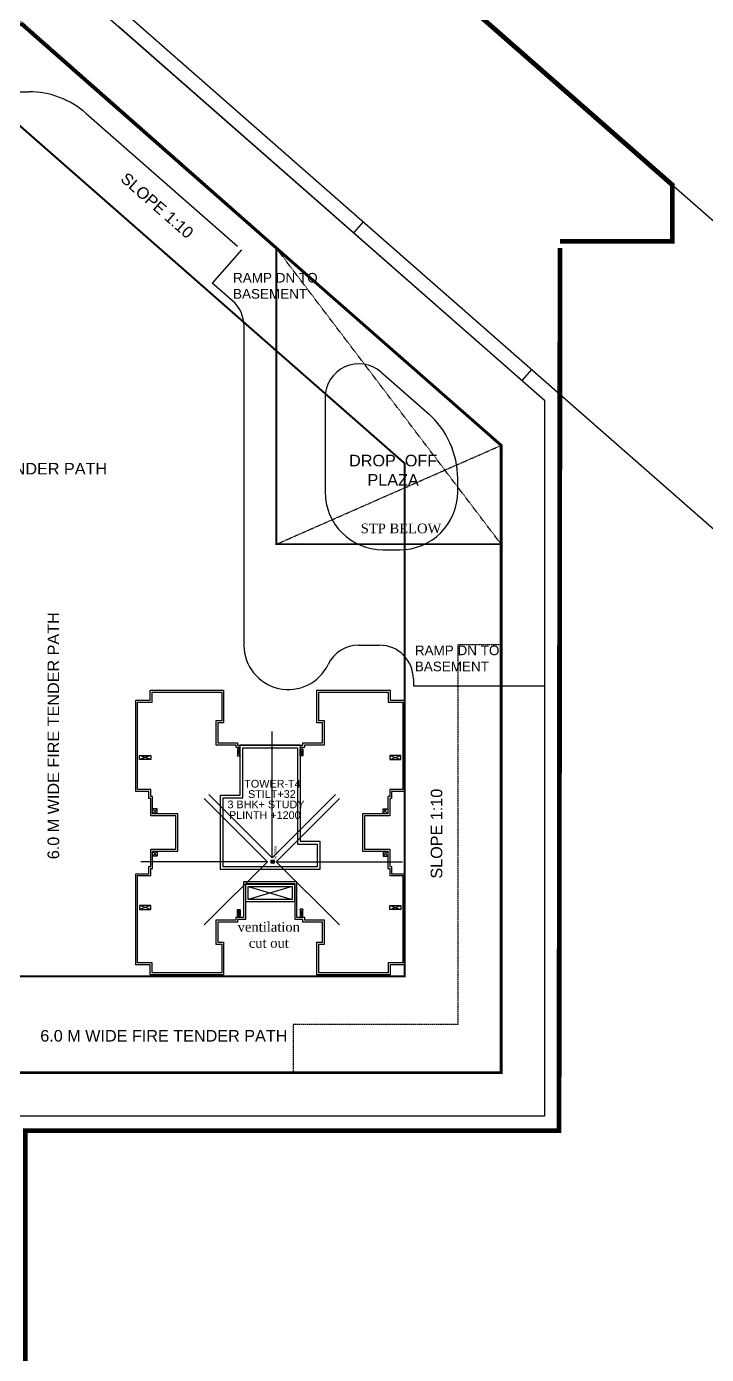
# Model space of a CAD drawing. Header units: millimetres. Extents: x 2061841 to 105821645, y -77612 to 48520811.
# Drawn here: x 105797761 to 105799373, y 48458273 to 48461424 of the extents above; entities that cross this region are included whole.
import ezdxf

# ---------------------------------------------------------------- set-up
doc = ezdxf.new("R2010")
doc.units = ezdxf.units.MM
doc.header["$LTSCALE"] = 10
doc.header["$MEASUREMENT"] = 0
for name, pattern in [('CENTER', [2, 1.25, -0.25, 0.25, -0.25]), ('DASHDOT', [1, 0.5, -0.25, 0, -0.25]), ('HIDDEN', [0.375, 0.25, -0.125])]:
    doc.linetypes.add(name, pattern=pattern)
for name, color, linetype in [('A-ANNO-TEXT', 150, 'Continuous'), ('AC-BLDG', 3, 'Continuous'), ('AC-GRND', 1, 'Continuous'), ('S-OPENING', 6, 'Continuous'), ('SHEET-TEXT', 7, 'Continuous')]:
    doc.layers.add(name, color=color, linetype=linetype)
doc.styles.add('Century', font='swiss.ttf')
doc.styles.add('SS Plan Text', font='calibri.ttf')
doc.styles.add('Text 100', font='romans.shx', dxfattribs={"width": 0.7, "height": 100})
doc.styles.add('Times', font='times.ttf')
doc.dimstyles.new('SCALE 100', dxfattribs={"dimtxt": 100, "dimasz": 75, "dimexe": 50, "dimexo": 50, "dimgap": 40, "dimtad": 1, "dimdec": 0, "dimzin": 1, "dimdsep": 46, "dimtxsty": 'Text 100', "dimblk": 'OBLIQUE', "dimcen": 1, "dimclrd": 3, "dimclre": 3, "dimclrt": 2, "dimadec": 0, "dimazin": 0, "dimtfac": 1, "dimtdec": 0, "dimtofl": 0, "dimtmove": 1, "dimatfit": 3, "dimldrblk": 'OPEN90', "dimfxl": 1, "dimtolj": 1, "dimtzin": 0, "dimarcsym": 0})

# ---------------------------------------------------------------- blocks, each defined once
blk = doc.blocks.new('_Oblique')
at = {"color": 0, "linetype": 'ByBlock', "lineweight": -2}
blk.add_line((-0.5, -0.5), (0.5, 0.5), dxfattribs=at)
blk = doc.blocks.new('_Open90')
at = {"color": 0, "linetype": 'ByBlock', "lineweight": -2}
for p, q in [((-0.5, 0.5), (0, 0)), ((0, 0), (-1, 0)), ((0, 0), (-0.5, -0.5))]:
    blk.add_line(p, q, dxfattribs=at)
blk = doc.blocks.new('A$C3f9037b2')
at = {"layer": 'AC-BLDG', "color": 1, "linetype": 'HIDDEN'}
for p, q in [((146543, -120228), (123250, -89530)), ((123250, -120228), (146543, -109977))]:
    blk.add_line(p, q, dxfattribs=at)
at = {"layer": 'AC-BLDG', "color": 1, "linetype": 'HIDDEN', "const_width": 200}
blk.add_lwpolyline([(123250, -89530), (146543, -109977), (146543, -120228), (123250, -120228), (123250, -89530)], dxfattribs=at)
at = {"layer": 'A-ANNO-TEXT', "insert": (131996, -118089), "char_height": 1000, "width": 9182.53, "attachment_point": 1, "style": 'Times'}
blk.add_mtext('STP BELOW', dxfattribs=at)
blk = doc.blocks.new('A$C82ecaa04')
at = {"layer": 'AC-GRND', "color": 2, "linetype": 'HIDDEN', "ltscale": 5}
blk.add_lwpolyline([(36173, -285933), (36173, -51647), (12900, -51647, -0.4142136), (8700, -47447), (8700, -46249), (8700, -38373), (6000, -38373), (6000, -27750), (6000, -24542), (8700, -24542), (8700, -6000), (28097, -6000), (52671, -27575), (52671, -54347), (52671, -66347), (96841, -66047), (146543, -109977), (146544, -130680), (142044, -130680), (142044, -170041), (125008, -170041), (125008, -175041), (91225, -175041), (91225, -240684)], format="xyb", dxfattribs=at)
blk = doc.blocks.new('TOWER-A TYPICAL FLOOR FRAMING PLAN N')
at = {"layer": 'SHEET-TEXT'}
h = blk.add_hatch(color=256, dxfattribs=at)
edge = h.paths.add_edge_path()
edge.add_arc((103035343.6, 48557457.3), 0.801, 182.4872, 272.4872)
edge.add_ellipse((103035343.6, 48557457.3), major_axis=(-0.59, 0.541), ratio=1, start_angle=135, end_angle=212.2175)
edge.add_arc((103035344, 48557457.1), 0.392, 355.5416, 512.837)
edge.add_arc((103035343.2, 48557457.5), 0.503, 218.5754, 334.9907, ccw=False)
at = {"layer": 'SHEET-TEXT', "ltscale": 51}
for p, q in [((103033130.5, 48561107.5, 101.1), (103036608.2, 48558054.6, 101.1)), ((103033962.9, 48561107.5, 101.1), (103036970.5, 48558467.3, 101.1))]:
    blk.add_line(p, q, dxfattribs=at)
at = {"layer": 'SHEET-TEXT', "color": 8}
for p, q in [((103034979, 48559439.2, 101.1), (103035988.6, 48558552.9, 101.1)), ((103034170.3, 48559284.4, 101.1), (103034765.5, 48559284.4, 101.1)), ((103034901.4, 48559233.2, 101.1), (103035260.4, 48558918.1, 101.1)), ((103035558.7, 48558975.9, 101.1), (103035536, 48558950.1, 101.1)), ((103035269.9, 48558909.7, 101.1), (103035200.5, 48558830.6, 101.1)), ((103035248.6, 48558788.4, 101.1), (103035200.5, 48558830.6, 101.1)), ((103035275.9, 48557971, 101.1), (103035275.9, 48558728.2, 101.1)), ((103035601, 48558619, 101.1), (103035715.4, 48558518.6, 101.1)), ((103035957.7, 48558625.6, 101.1), (103035935.1, 48558599.8, 101.1)), ((103035468.1, 48558558.8, 101.1), (103035468.1, 48558334.8, 101.1)), ((103035988.6, 48558552.9, 101.1), (103035988.6, 48557874.3, 101.1)), ((103035782.6, 48558334.8, 101.1), (103035782.6, 48558366.4, 101.1)), ((103035605.4, 48558197.5, 101.1), (103035645.3, 48558197.5, 101.1)), ((103035547.6, 48557971, 101.1), (103035597.3, 48557971, 101.1)), ((103035677.4, 48557890.9, 101.1), (103035677.4, 48557874.3, 101.1)), ((103035677.4, 48557874.3, 101.1), (103035885.6, 48557874.3, 101.1)), ((103035885.6, 48557874.3, 101.1), (103035988.6, 48557874.3, 101.1))]:
    blk.add_line(p, q, dxfattribs=at)
at = {"layer": 'SHEET-TEXT', "ltscale": 0.5}
for p, q in [((103035057.9, 48557836.1, 101.1), (103035057.9, 48557859.5, 101.1)), ((103035057.9, 48557859.5, 101.1), (103035222.9, 48557859.5, 101.1)), ((103035222.9, 48557859.5, 101.1), (103035222.9, 48557791.5, 101.1)), ((103035452.9, 48557791.5, 101.1), (103035452.9, 48557859.5, 101.1)), ((103035452.9, 48557859.5, 101.1), (103035617.9, 48557859.5, 101.1)), ((103035617.9, 48557859.5, 101.1), (103035617.9, 48557836.1, 101.1)), ((103035023.6, 48557628.9, 101.1), (103035023.6, 48557836.1, 101.1)), ((103035023.6, 48557836.1, 101.1), (103035057.9, 48557836.1, 101.1)), ((103035617.9, 48557836.1, 101.1), (103035652.2, 48557836.1, 101.1)), ((103035652.2, 48557836.1, 101.1), (103035652.2, 48557628.9, 101.1)), ((103035222.9, 48557791.5, 101.1), (103035209.2, 48557791.5, 101.1)), ((103035209.2, 48557791.5, 101.1), (103035209.2, 48557734.7, 101.1)), ((103035466.6, 48557791.5, 101.1), (103035452.9, 48557791.5, 101.1)), ((103035466.6, 48557734.7, 101.1), (103035466.6, 48557791.5, 101.1)), ((103035209.2, 48557734.7, 101.1), (103035256.1, 48557734.7, 101.1)), ((103035256.1, 48557734.7, 101.1), (103035256.1, 48557728.9, 101.1)), ((103035256.1, 48557728.9, 101.1), (103035266.4, 48557728.9, 101.1)), ((103035409.4, 48557728.9, 101.1), (103035419.7, 48557728.9, 101.1)), ((103035419.7, 48557728.9, 101.1), (103035419.7, 48557734.7, 101.1)), ((103035419.7, 48557734.7, 101.1), (103035466.6, 48557734.7, 101.1)), ((103035054.5, 48557628.9, 101.1), (103035023.6, 48557628.9, 101.1)), ((103035054.5, 48557611.7, 101.1), (103035054.5, 48557628.9, 101.1)), ((103035059.1, 48557611.7, 101.1), (103035054.5, 48557611.7, 101.1)), ((103035059.1, 48557571.1, 101.1), (103035059.1, 48557611.7, 101.1)), ((103035621.3, 48557611.7, 101.1), (103035616.7, 48557611.7, 101.1)), ((103035616.7, 48557611.7, 101.1), (103035616.7, 48557571.1, 101.1)), ((103035652.2, 48557628.9, 101.1), (103035621.3, 48557628.9, 101.1)), ((103035621.3, 48557628.9, 101.1), (103035621.3, 48557611.7, 101.1)), ((103035118.8, 48557571.1, 101.1), (103035059.1, 48557571.1, 101.1)), ((103035118.8, 48557526.6, 101.1), (103035118.8, 48557571.1, 101.1)), ((103035616.7, 48557571.1, 101.1), (103035557, 48557571.1, 101.1)), ((103035557, 48557571.1, 101.1), (103035557, 48557526.6, 101.1)), ((103035118.8, 48557482.1, 101.1), (103035118.8, 48557526.6, 101.1)), ((103035557, 48557526.6, 101.1), (103035557, 48557482.1, 101.1)), ((103035059.1, 48557441.5, 101.1), (103035059.1, 48557482.1, 101.1)), ((103035059.1, 48557482.1, 101.1), (103035118.8, 48557482.1, 101.1)), ((103035557, 48557482.1, 101.1), (103035616.7, 48557482.1, 101.1)), ((103035616.7, 48557482.1, 101.1), (103035616.7, 48557441.5, 101.1)), ((103035054.5, 48557424.3, 101.1), (103035054.5, 48557441.5, 101.1)), ((103035054.5, 48557441.5, 101.1), (103035059.1, 48557441.5, 101.1)), ((103035616.7, 48557441.5, 101.1), (103035621.3, 48557441.5, 101.1)), ((103035621.3, 48557441.5, 101.1), (103035621.3, 48557424.3, 101.1)), ((103035023.6, 48557217.1, 101.1), (103035023.6, 48557424.3, 101.1)), ((103035023.6, 48557424.3, 101.1), (103035054.5, 48557424.3, 101.1)), ((103035401.4, 48557409.4, 101.1), (103035274.4, 48557409.4, 101.1)), ((103035274.4, 48557409.4, 101.1), (103035274.4, 48557324.9, 101.1)), ((103035401.4, 48557324.9, 101.1), (103035401.4, 48557409.4, 101.1)), ((103035621.3, 48557424.3, 101.1), (103035652.2, 48557424.3, 101.1)), ((103035652.2, 48557424.3, 101.1), (103035652.2, 48557217.1, 101.1)), ((103035256.1, 48557318.5, 101.1), (103035209.2, 48557318.5, 101.1)), ((103035209.2, 48557318.5, 101.1), (103035209.2, 48557261.7, 101.1)), ((103035274.4, 48557324.9, 101.1), (103035256.1, 48557324.9, 101.1)), ((103035256.1, 48557324.9, 101.1), (103035256.1, 48557318.5, 101.1)), ((103035419.7, 48557324.9, 101.1), (103035401.4, 48557324.9, 101.1)), ((103035419.7, 48557318.5, 101.1), (103035419.7, 48557324.9, 101.1)), ((103035466.6, 48557318.5, 101.1), (103035419.7, 48557318.5, 101.1)), ((103035466.6, 48557261.7, 101.1), (103035466.6, 48557318.5, 101.1)), ((103035209.2, 48557261.7, 101.1), (103035222.9, 48557261.7, 101.1)), ((103035222.9, 48557261.7, 101.1), (103035222.9, 48557193.7, 101.1)), ((103035452.9, 48557193.7, 101.1), (103035452.9, 48557261.7, 101.1)), ((103035452.9, 48557261.7, 101.1), (103035466.6, 48557261.7, 101.1)), ((103035057.9, 48557217.1, 101.1), (103035023.6, 48557217.1, 101.1)), ((103035057.9, 48557193.7, 101.1), (103035057.9, 48557217.1, 101.1)), ((103035222.9, 48557193.7, 101.1), (103035057.9, 48557193.7, 101.1)), ((103035617.9, 48557193.7, 101.1), (103035452.9, 48557193.7, 101.1)), ((103035652.2, 48557217.1, 101.1), (103035617.9, 48557217.1, 101.1)), ((103035617.9, 48557217.1, 101.1), (103035617.9, 48557193.7, 101.1))]:
    blk.add_line(p, q, dxfattribs=at)
at = {"layer": 'SHEET-TEXT', "ltscale": 3500}
for p, q in [((103035260.7, 48557725.4, 101.1), (103035266.4, 48557708.9, 101.1)), ((103035260.7, 48557708.9, 101.1), (103035266.4, 48557725.4, 101.1)), ((103035415.1, 48557725.4, 101.1), (103035409.4, 48557708.9, 101.1)), ((103035415.1, 48557708.9, 101.1), (103035409.4, 48557725.4, 101.1)), ((103035054.5, 48557699.9, 101.1), (103035028.2, 48557709.1, 101.1)), ((103035054.5, 48557709.1, 101.1), (103035028.2, 48557699.9, 101.1)), ((103035621.3, 48557699.9, 101.1), (103035647.6, 48557709.1, 101.1)), ((103035621.3, 48557709.1, 101.1), (103035647.6, 48557699.9, 101.1)), ((103035059.1, 48557571.1, 101.1), (103035070.2, 48557582.5, 101.1)), ((103035059.1, 48557582.5, 101.1), (103035070.2, 48557571.1, 101.1)), ((103035615.6, 48557572.2, 101.1), (103035605.6, 48557582.5, 101.1)), ((103035615.6, 48557582.5, 101.1), (103035605.6, 48557572.2, 101.1)), ((103035059.1, 48557482.1, 101.1), (103035070.2, 48557470.6, 101.1)), ((103035059.1, 48557470.6, 101.1), (103035070.2, 48557482.1, 101.1)), ((103035616.7, 48557482.1, 101.1), (103035605.6, 48557470.6, 101.1)), ((103035616.7, 48557470.6, 101.1), (103035605.6, 48557482.1, 101.1)), ((103035054.5, 48557353.3, 101.1), (103035028.2, 48557344.1, 101.1)), ((103035054.5, 48557344.1, 101.1), (103035028.2, 48557353.3, 101.1)), ((103035621.3, 48557353.3, 101.1), (103035647.6, 48557344.1, 101.1)), ((103035621.3, 48557344.1, 101.1), (103035647.6, 48557353.3, 101.1)), ((103035260.7, 48557327.7, 101.1), (103035266.4, 48557344.9, 101.1)), ((103035260.7, 48557344.9, 101.1), (103035266.4, 48557327.7, 101.1)), ((103035415.1, 48557328.3, 101.1), (103035409.4, 48557344.9, 101.1)), ((103035415.1, 48557344.9, 101.1), (103035409.4, 48557328.3, 101.1))]:
    blk.add_line(p, q, dxfattribs=at)
at = {"layer": 'SHEET-TEXT'}
for p, q in [((103035340, 48557453.7, 101.1), (103035340, 48557460.9, 101.1)), ((103035340, 48557460.9, 101.1), (103035347.2, 48557460.9, 101.1)), ((103035340, 48557460.9, 101.1), (103035343, 48557457.9, 101.1)), ((103035340, 48557453.7, 101.1), (103035343, 48557456.6, 101.1)), ((103035347.2, 48557453.7, 101.1), (103035340, 48557453.7, 101.1)), ((103035344.2, 48557457.9, 101.1), (103035347.2, 48557460.9, 101.1)), ((103035344.2, 48557456.6, 101.1), (103035347.2, 48557453.7, 101.1)), ((103035347.2, 48557460.9, 101.1), (103035347.2, 48557453.7, 101.1)), ((103035285.4, 48557398.5, 101.1), (103035390.4, 48557367.5, 101.1)), ((103035390.4, 48557398.5, 101.1), (103035285.4, 48557367.5, 101.1))]:
    blk.add_line(p, q, dxfattribs=at)
at = {"layer": 'SHEET-TEXT', "linetype": 'CENTER', "ltscale": 3, "const_width": 11.4, "elevation": 101.1}
for points in [[(103036025.2, 48558913.6), (103036022.9, 48556819.3), (103034757.1, 48556819.3), (103034757.1, 48555591.8)], [(103033222.8, 48554295.5), (103033222.8, 48559581), (103032532.3, 48559581), (103032532.3, 48560961.9), (103033874.8, 48560961.9), (103033874.8, 48559581), (103034869.4, 48559581), (103035701.8, 48559581.1), (103036291.4, 48559063.5), (103036291.4, 48558929.6), (103036025.2, 48558929.5)]]:
    blk.add_lwpolyline(points, dxfattribs=at)
at = {"layer": 'SHEET-TEXT', "color": 8, "elevation": 101.1}
blk.add_lwpolyline([(103033281.3, 48554290.8), (103033257.1, 48554311.4), (103033257.1, 48559615.4), (103032566.6, 48559615.4), (103032566.6, 48560927.6), (103033283.4, 48560927.6), (103033840.5, 48560438.5), (103033840.5, 48559546.7), (103034856.4, 48559546.7), (103035988.6, 48558552.9), (103035988.6, 48556853.6), (103034722.7, 48556853.6), (103034722.7, 48555557.5), (103037791.4, 48555557.5), (103037791.4, 48555519.1), (103039325.7, 48555519.1), (103039325.7, 48555404.1), (103039821.5, 48555404.1), (103040001.1, 48555245.2), (103039491.2, 48554130.2), (103037791.4, 48554130.2), (103037791.4, 48554091.8), (103033515.6, 48554091.8), (103033500.4, 48554104.7)], dxfattribs=at)
at = {"layer": 'SHEET-TEXT', "color": 8, "linetype": 'DASHDOT', "ltscale": 5, "const_width": 6.86, "elevation": 101.1}
blk.add_lwpolyline([(103039222.7, 48555416.2), (103037688.4, 48555416.2), (103037688.4, 48555454.5), (103034619.8, 48555454.5), (103034619.8, 48556956.6), (103035885.6, 48556956.6), (103035885.6, 48558445.4), (103034748.3, 48559443.8), (103033737.5, 48559443.8), (103033737.5, 48560331), (103033175.2, 48560824.6), (103032669.6, 48560824.6), (103032669.6, 48559718.3), (103033360, 48559718.3), (103033360, 48554419.1), (103033624.1, 48554194.8), (103037688.4, 48554194.8), (103037688.4, 48554233.2), (103039424.9, 48554233.2), (103039875.7, 48555218.6), (103039782.5, 48555301.1), (103039222.7, 48555301.1)], close=True, dxfattribs=at)
at = {"layer": 'SHEET-TEXT', "color": 8, "linetype": 'HIDDEN', "ltscale": 10, "const_width": 4.58, "elevation": 101.1}
blk.add_lwpolyline([(103035656.8, 48558402.6), (103035656.8, 48557185.4), (103034391, 48557185.4), (103034390.9, 48555225.7), (103037459.6, 48555225.7), (103037459.6, 48555187.3), (103038993.9, 48555187.3), (103038993.9, 48555072.3), (103039557.2, 48555072.3), (103039278.1, 48554462), (103037459.6, 48554462), (103037459.6, 48554423.6), (103033637.5, 48554423.6), (103033588.9, 48554464.9), (103033588.9, 48559214.9), (103034731.5, 48559214.9)], close=True, dxfattribs=at)
at = {"layer": 'SHEET-TEXT', "ltscale": 0.5, "elevation": 101.1}
for points in [[(103035396.8, 48557320.3), (103035396.8, 48557404.9), (103035279, 48557404.9), (103035279, 48557320.3), (103035260.7, 48557320.3), (103035260.7, 48557313.9), (103035213.8, 48557313.9), (103035213.8, 48557266.3), (103035227.5, 48557266.3), (103035227.5, 48557189.1), (103035053.4, 48557189.1), (103035053.4, 48557212.5), (103035019, 48557212.5), (103035019, 48557428.9), (103035049.9, 48557428.9), (103035049.9, 48557446.1), (103035054.5, 48557446.1), (103035054.5, 48557486.7), (103035114.2, 48557486.7), (103035114.2, 48557526.6), (103035114.2, 48557566.5), (103035054.5, 48557566.5), (103035054.5, 48557607.1), (103035049.9, 48557607.1), (103035049.9, 48557624.3), (103035019, 48557624.3), (103035019, 48557840.7), (103035053.4, 48557840.7), (103035053.4, 48557864.1), (103035227.5, 48557864.1), (103035227.5, 48557786.9), (103035213.8, 48557786.9), (103035213.8, 48557739.3), (103035260.7, 48557739.3), (103035260.7, 48557733.5), (103035266.4, 48557733.5)], [(103035409.4, 48557733.5), (103035415.1, 48557733.5), (103035415.1, 48557739.3), (103035462, 48557739.3), (103035462, 48557786.9), (103035448.3, 48557786.9), (103035448.3, 48557864.1), (103035622.4, 48557864.1), (103035622.4, 48557840.7), (103035656.8, 48557840.7), (103035656.8, 48557624.3), (103035625.9, 48557624.3), (103035625.9, 48557607.1), (103035621.3, 48557607.1), (103035621.3, 48557566.5), (103035561.6, 48557566.5), (103035561.6, 48557526.6), (103035561.6, 48557486.7), (103035621.3, 48557486.7), (103035621.3, 48557446.1), (103035625.9, 48557446.1), (103035625.9, 48557428.9), (103035656.8, 48557428.9), (103035656.8, 48557212.5), (103035622.4, 48557212.5), (103035622.4, 48557189.1), (103035448.3, 48557189.1), (103035448.3, 48557266.3), (103035462, 48557266.3), (103035462, 48557313.9), (103035415.1, 48557313.9), (103035415.1, 48557320.3), (103035396.8, 48557320.3)]]:
    blk.add_lwpolyline(points, dxfattribs=at)
at = {"layer": 'SHEET-TEXT', "color": 1, "ltscale": 0.5, "elevation": 101.1}
blk.add_lwpolyline([(103035260.7, 48557733.5), (103035415.1, 48557733.5), (103035415.1, 48557739.3), (103035462, 48557739.3), (103035462, 48557786.9), (103035448.3, 48557786.9), (103035448.3, 48557864.1), (103035622.4, 48557864.1), (103035622.4, 48557840.7), (103035656.8, 48557840.7), (103035656.8, 48557624.3), (103035625.9, 48557624.3), (103035625.9, 48557607.1), (103035621.3, 48557607.1), (103035621.3, 48557566.5), (103035561.6, 48557566.5), (103035561.6, 48557526.6), (103035561.6, 48557486.7), (103035621.3, 48557486.7), (103035621.3, 48557446.1), (103035625.9, 48557446.1), (103035625.9, 48557428.9), (103035656.8, 48557428.9), (103035656.8, 48557212.5), (103035622.4, 48557212.5), (103035622.4, 48557189.1), (103035448.3, 48557189.1), (103035448.3, 48557266.3), (103035462, 48557266.3), (103035462, 48557313.9), (103035415.1, 48557313.9), (103035415.1, 48557320.3), (103035396.8, 48557320.3), (103035396.8, 48557404.9), (103035279, 48557404.9), (103035279, 48557320.3), (103035260.7, 48557320.3), (103035260.7, 48557313.9), (103035213.8, 48557313.9), (103035213.8, 48557266.3), (103035227.5, 48557266.3), (103035227.5, 48557189.1), (103035053.4, 48557189.1), (103035053.4, 48557212.5), (103035019, 48557212.5), (103035019, 48557428.9), (103035049.9, 48557428.9), (103035049.9, 48557446.1), (103035054.5, 48557446.1), (103035054.5, 48557486.7), (103035114.2, 48557486.7), (103035114.2, 48557526.6), (103035114.2, 48557566.5), (103035054.5, 48557566.5), (103035054.5, 48557607.1), (103035049.9, 48557607.1), (103035049.9, 48557624.3), (103035019, 48557624.3), (103035019, 48557840.7), (103035053.4, 48557840.7), (103035053.4, 48557864.1), (103035227.5, 48557864.1), (103035227.5, 48557786.9), (103035213.8, 48557786.9), (103035213.8, 48557739.3), (103035260.7, 48557739.3), (103035260.7, 48557733.5), (103035266.4, 48557733.5)], dxfattribs=at)
at = {"layer": 'SHEET-TEXT', "elevation": 101.1}
for points in [[(103035219.8, 48557438.5), (103035219.8, 48557615.6), (103035266.4, 48557615.6), (103035266.4, 48557734.6), (103035409.4, 48557734.6), (103035409.4, 48557505.8), (103035456, 48557505.8), (103035456, 48557438.5)], [(103035226.7, 48557445.4), (103035226.7, 48557608.7), (103035273.3, 48557608.7), (103035273.3, 48557727.7), (103035402.5, 48557727.7), (103035402.5, 48557498.9), (103035449.1, 48557498.9), (103035449.1, 48557445.4)], [(103035280.1, 48557403.7), (103035395.7, 48557403.7), (103035395.7, 48557362.2), (103035280.1, 48557362.2)], [(103035285.4, 48557398.5), (103035390.4, 48557398.5), (103035390.4, 48557367.5), (103035285.4, 48557367.5)]]:
    blk.add_lwpolyline(points, close=True, dxfattribs=at)
at = {"layer": 'SHEET-TEXT', "ltscale": 3500, "elevation": 101.1}
for points in [[(103035260.7, 48557725.4), (103035260.7, 48557708.9), (103035266.4, 48557708.9), (103035266.4, 48557725.4)], [(103035415.1, 48557725.4), (103035415.1, 48557708.9), (103035409.4, 48557708.9), (103035409.4, 48557725.4)], [(103035054.5, 48557709.1), (103035054.5, 48557699.9), (103035028.2, 48557699.9), (103035028.2, 48557709.1)], [(103035621.3, 48557709.1), (103035621.3, 48557699.9), (103035647.6, 48557699.9), (103035647.6, 48557709.1)], [(103035054.5, 48557344.1), (103035054.5, 48557353.3), (103035028.2, 48557353.3), (103035028.2, 48557344.1)], [(103035621.3, 48557344.1), (103035621.3, 48557353.3), (103035647.6, 48557353.3), (103035647.6, 48557344.1)], [(103035260.7, 48557327.7), (103035260.7, 48557344.3), (103035266.4, 48557344.3), (103035266.4, 48557327.7)], [(103035415.1, 48557328.3), (103035415.1, 48557344.9), (103035409.4, 48557344.9), (103035409.4, 48557328.3)]]:
    blk.add_lwpolyline(points, close=True, dxfattribs=at)
for points in [[(103035070.2, 48557571.1), (103035070.2, 48557582.5), (103035059.1, 48557582.5)], [(103035605.6, 48557572.2), (103035605.6, 48557582.5), (103035615.6, 48557582.5)], [(103035070.2, 48557482.1), (103035070.2, 48557470.6), (103035059.1, 48557470.6)], [(103035605.6, 48557482.1), (103035605.6, 48557470.6), (103035616.7, 48557470.6)]]:
    blk.add_lwpolyline(points, dxfattribs=at)
at = {"layer": 'SHEET-TEXT'}
for radius in [0.881, 0.801]:
    blk.add_circle((103035343.6, 48557457.3, 101.1), radius, dxfattribs=at)
at = {"layer": 'SHEET-TEXT', "color": 8}
for centre, radius, start, end in [((103034765.5, 48559078.5, 101.1), 205.9, 48.7213, 90), ((103035195.8, 48558728.2, 101.1), 80.1, 0, 48.7213), ((103035548.2, 48558558.8, 101.1), 80.1, 48.7219, 180), ((103035576.7, 48558366.4, 101.1), 205.9, 0.0001, 48.7213), ((103035605.4, 48558334.8, 101.1), 137.3, 180, 270), ((103035645.3, 48558334.8, 101.1), 137.3, 270, 0.0001), ((103035380.8, 48557971, 101.1), 105, 180, 334.3538), ((103035547.6, 48557890.9, 101.1), 80.1, 90, 154.3538), ((103035597.3, 48557890.9, 101.1), 80.1, 0, 90)]:
    blk.add_arc(centre, radius, start, end, dxfattribs=at)
at = {"layer": 'SHEET-TEXT'}
for centre, radius, start, end in [((103035343.2, 48557457.5, 101.1), 0.503, 218.5754, 333.1042), ((103035344, 48557457.1, 101.1), 0.392, 355.5416, 155.258)]:
    blk.add_arc(centre, radius, start, end, dxfattribs=at)
at = {"layer": 'SHEET-TEXT', "xscale": 0.0228823837028751, "yscale": 0.0228823837028751, "zscale": 0.0228823837028751}
for name in ['A$C82ecaa04', 'A$C3f9037b2']:
    blk.add_blockref(name, (103032532.3, 48560961.9, 101.1), dxfattribs=at)
at = {"layer": 'SHEET-TEXT'}
for s, height, rotation, style, p in [('SLOPE 1:10', 27.46, 318.7213, 'Century', (103034980.7, 48559074.6, 101.1)), ('6.0 M WIDE FIRE TENDER PATH', 27.459, 90, 'Century', (103034837.4, 48557463.2, 101.1)), ('SLOPE 1:10', 27.46, 90, 'Century', (103035746.1, 48557417.2, 101.1)), ('KHURRA', 5.61, 90, 'SS Plan Text', (103035352.9, 48557464.7, 101.1))]:
    blk.add_text(s, height=height, rotation=rotation, dxfattribs=dict(at, style=style)).set_placement(p)
at = {"layer": 'SHEET-TEXT', "style": 'Century'}
for s, height, p in [('6.0 M WIDE FIRE TENDER PATH', 27.459, (103034365.2, 48558376.3, 101.1)), ('TOWER-T4', 18.31, (103035276.5, 48557633.2, 101.1)), ('3 BHK+ STUDY', 18.306, (103035236.6, 48557584.1, 101.1)), ('STILT+32', 18.31, (103035285.4, 48557608.7, 101.1)), ('PLINTH +1200', 18.306, (103035240.2, 48557558.7, 101.1)), ('6.0 M WIDE FIRE TENDER PATH', 27.459, (103034792.7, 48557030.5, 101.1))]:
    blk.add_text(s, height=height, dxfattribs=at).set_placement(p)
at = {"layer": 'SHEET-TEXT', "attachment_point": 1}
for s, insert, char_height, width, style in [('RAMP DN TO BASEMENT', (103035249.8, 48558854.5, 101.1), 22.882, 212.103, 'Century'), ('\\pxqc;DROP  OFF PLAZA', (103035523.4, 48558423, 101.1), 27.459, 212.103, 'Century'), ('RAMP DN TO BASEMENT', (103035680.9, 48557970.3, 101.1), 22.882, 212.103, 'Century'), ('\\pxqc;ventilation cut out', (103035256.7, 48557314.1, 101.1), 22.882, 155.916, 'Times')]:
    blk.add_mtext(s, dxfattribs=dict(at, insert=insert, char_height=char_height, width=width, style=style))
at = {"layer": 'SHEET-TEXT'}
for points in [[(103035342.8, 48557466.7, 101.1), (103035342.8, 48557526.7, 101.1)], [(103035331.5, 48557457.3, 101.1), (103035280.8, 48557457.3, 101.1)], [(103035351.9, 48557457.3, 101.1), (103035398.7, 48557457.3, 101.1)]]:
    blk.add_leader(points, dimstyle='SCALE 100', override={"dimasz": 300, "dimtad": 0, "dimarcsym": 1}, dxfattribs=at)

msp = doc.modelspace()

# ---------------------------------------------------------------- block references
at = {"layer": 'S-OPENING'}
msp.add_blockref('TOWER-A TYPICAL FLOOR FRAMING PLAN N', (2763000.3, -98014.7), dxfattribs=at)

doc.saveas('drawing.dxf')
